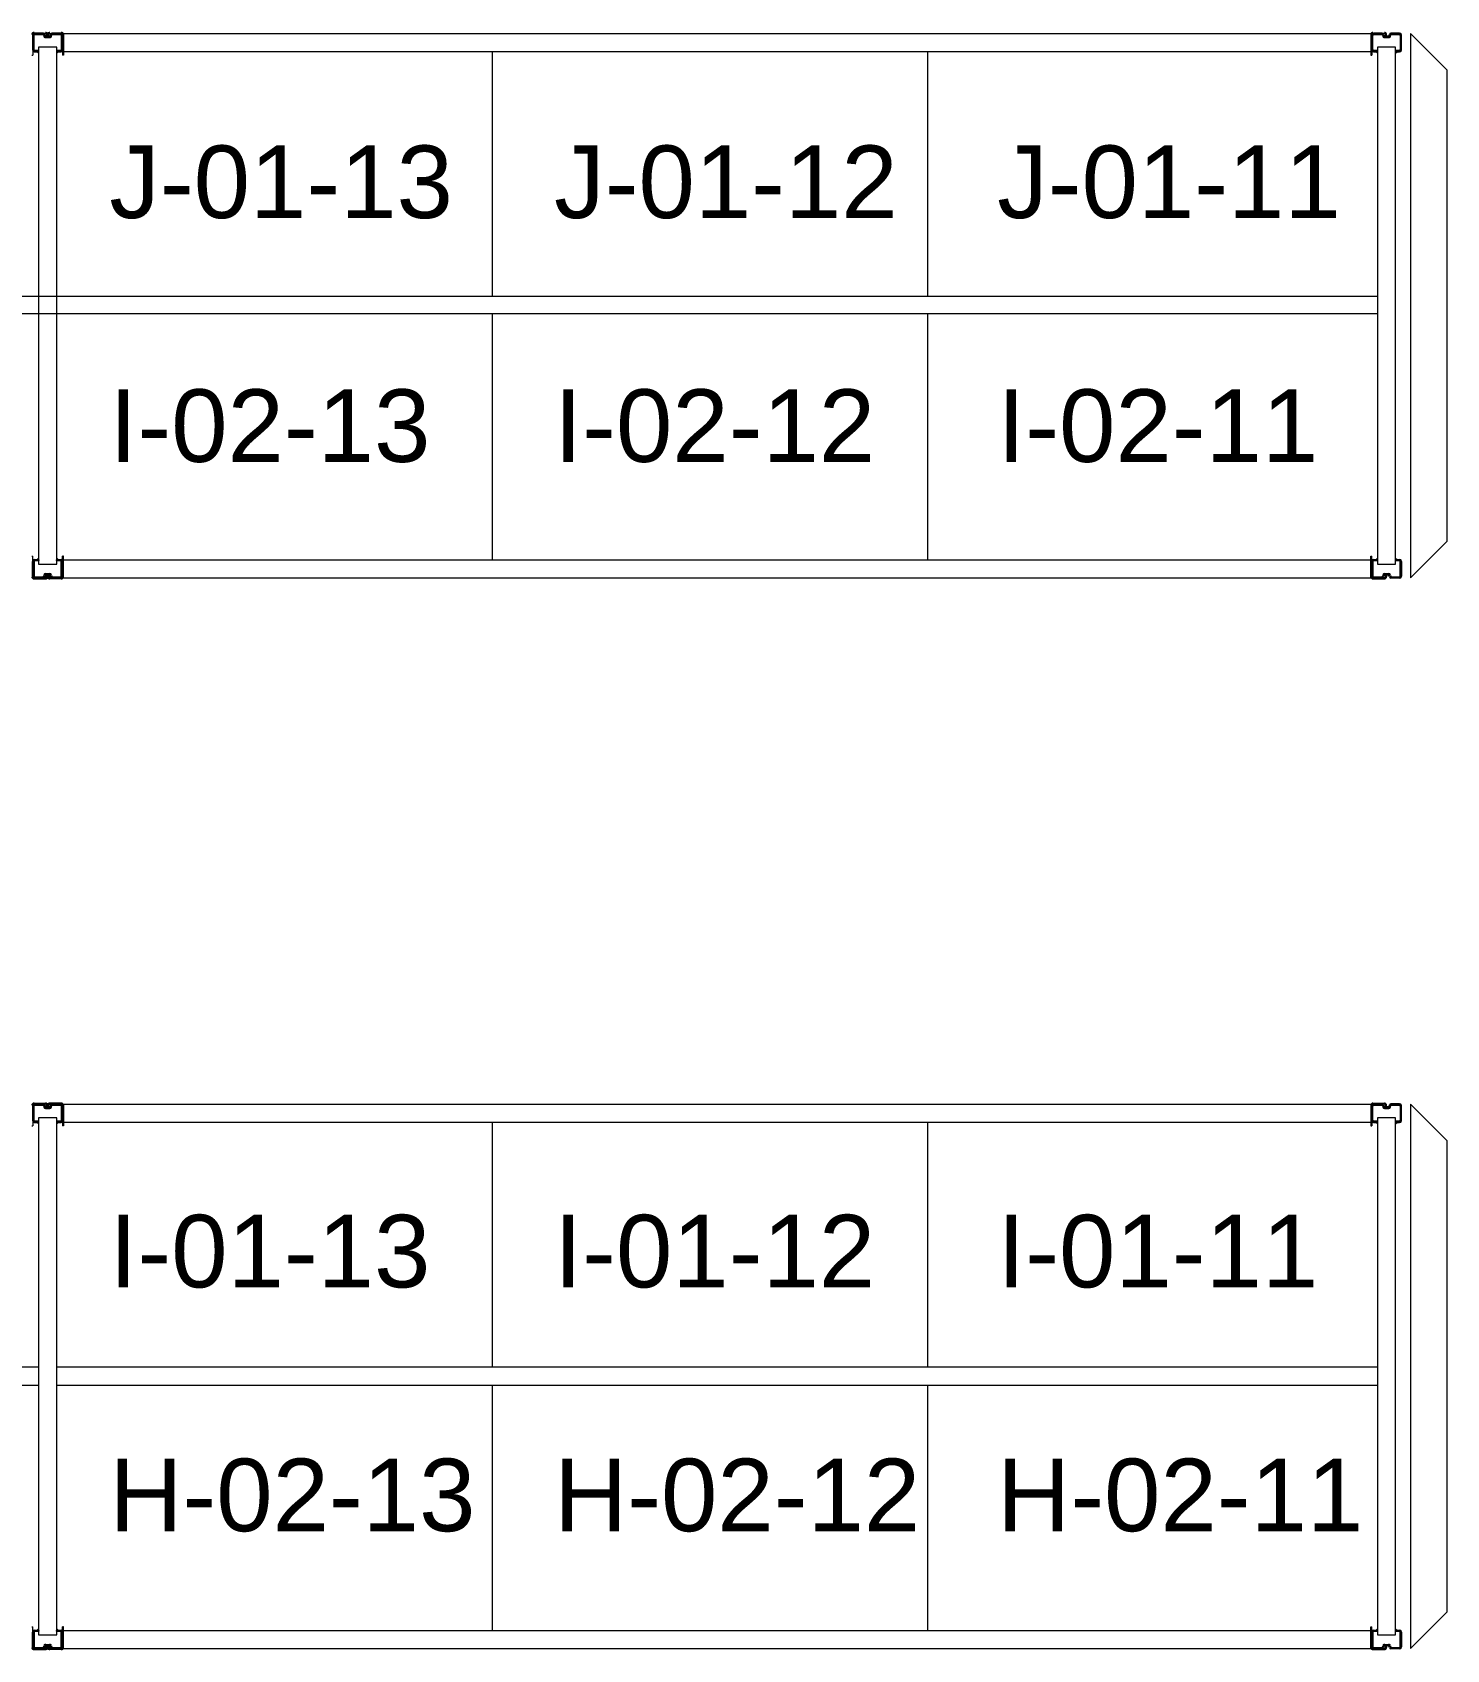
# Model space of a CAD drawing. Header units: inches. Extents: x 2743 to 10591, y -1604 to 5792.
# Drawn here: x 4610.3 to 4766.2, y 4339.9 to 4518.1 of the extents above; entities that cross this region are included whole.
import ezdxf

# ---------------------------------------------------------------- set-up
doc = ezdxf.new("R2010")
doc.units = ezdxf.units.IN
doc.header["$LTSCALE"] = 0.1875
doc.header["$MEASUREMENT"] = 0
for name, color, linetype, lineweight in [('22 Dimension', 7, 'Continuous', 5), ('32 Echelle', 160, 'Continuous', 15), ('33 Poutre', 30, 'Continuous', 15), ('37 Protection', 1, 'Continuous', 15)]:
    doc.layers.add(name, color=color, linetype=linetype, lineweight=lineweight)
doc.styles.add('arial', font='')
doc.styles.get('arial').set_extended_font_data('Arial')

msp = doc.modelspace()

# ---------------------------------------------------------------- hatches: boundary and pattern name
at = {"layer": '32 Echelle'}
for points in [[(4610.95873, 4515.81503), (4610.95873, 4516.00253), (4610.77123, 4516.00253)], [(4610.95873, 4515.81503), (4610.95873, 4516.00253), (4610.77123, 4516.00253)], [(4612.95873, 4515.81503), (4612.95873, 4516.00253), (4613.14623, 4516.00253)], [(4612.95873, 4515.81503), (4612.95873, 4516.00253), (4613.14623, 4516.00253)], [(4758.58373, 4515.81503), (4758.58373, 4516.00253), (4758.39623, 4516.00253)], [(4760.58373, 4515.81503), (4760.58373, 4516.00253), (4760.77123, 4516.00253)], [(4610.95873, 4460.19003), (4610.95873, 4460.00253), (4610.77123, 4460.00253)], [(4610.95873, 4460.19003), (4610.95873, 4460.00253), (4610.77123, 4460.00253)], [(4612.95873, 4460.19003), (4612.95873, 4460.00253), (4613.14623, 4460.00253)], [(4612.95873, 4460.19003), (4612.95873, 4460.00253), (4613.14623, 4460.00253)], [(4758.58373, 4460.19003), (4758.58373, 4460.00253), (4758.39623, 4460.00253)], [(4760.58373, 4460.19003), (4760.58373, 4460.00253), (4760.77123, 4460.00253)], [(4610.95873, 4397.81503), (4610.95873, 4398.00253), (4610.77123, 4398.00253)], [(4610.95873, 4397.81503), (4610.95873, 4398.00253), (4610.77123, 4398.00253)], [(4612.95873, 4397.81503), (4612.95873, 4398.00253), (4613.14623, 4398.00253)], [(4612.95873, 4397.81503), (4612.95873, 4398.00253), (4613.14623, 4398.00253)], [(4758.58373, 4397.81503), (4758.58373, 4398.00253), (4758.39623, 4398.00253)], [(4760.58373, 4397.81503), (4760.58373, 4398.00253), (4760.77123, 4398.00253)], [(4610.95873, 4342.19003), (4610.95873, 4342.00253), (4610.77123, 4342.00253)], [(4610.95873, 4342.19003), (4610.95873, 4342.00253), (4610.77123, 4342.00253)], [(4612.95873, 4342.19003), (4612.95873, 4342.00253), (4613.14623, 4342.00253)], [(4612.95873, 4342.19003), (4612.95873, 4342.00253), (4613.14623, 4342.00253)], [(4758.58373, 4342.19003), (4758.58373, 4342.00253), (4758.39623, 4342.00253)], [(4760.58373, 4342.19003), (4760.58373, 4342.00253), (4760.77123, 4342.00253)]]:
    msp.add_hatch(color=256, dxfattribs=at).paths.add_polyline_path(points)

# ---------------------------------------------------------------- linework, layer by layer
at = {"layer": '22 Dimension'}
for p, q in [((4660.95873, 4516.00253), (4660.95873, 4489.00253)), ((4708.95873, 4516.00253), (4708.95873, 4489.00253)), ((4758.58373, 4489.00253), (4465.33373, 4489.00253)), ((4758.58373, 4487.08616), (4465.33373, 4487.08616)), ((4660.95873, 4487.08616), (4660.95873, 4460.00253)), ((4708.95873, 4487.08616), (4708.95873, 4460.00253)), ((4660.95873, 4398.00253), (4660.95873, 4371.00253)), ((4708.95873, 4398.00253), (4708.95873, 4371.00253)), ((4610.95873, 4371.00253), (4465.33373, 4371.00253)), ((4758.58373, 4371.00253), (4612.95873, 4371.00253)), ((4610.95873, 4369.00253), (4465.33373, 4369.00253)), ((4758.58373, 4369.00253), (4612.95873, 4369.00253)), ((4660.95873, 4369.00253), (4660.95873, 4342.00253)), ((4708.95873, 4369.00253), (4708.95873, 4342.00253))]:
    msp.add_line(p, q, dxfattribs=at)
at = {"layer": '32 Echelle', "linetype": 'Continuous', "lineweight": 25}
for p, q in [((4610.33377, 4517.81878), (4610.33377, 4516.18628)), ((4610.33377, 4517.81878), (4610.33377, 4516.18628)), ((4610.42377, 4516.18628), (4610.42377, 4517.81878)), ((4610.42377, 4516.18628), (4610.42377, 4517.81878)), ((4611.44636, 4518.00253), (4610.51752, 4518.00253)), ((4611.44636, 4518.00253), (4610.51752, 4518.00253)), ((4610.51752, 4517.91253), (4611.44636, 4517.91253)), ((4610.51752, 4517.91253), (4611.44636, 4517.91253)), ((4611.53602, 4517.84619), (4611.57993, 4517.70256)), ((4611.53602, 4517.84619), (4611.57993, 4517.70256)), ((4611.666, 4517.72887), (4611.62208, 4517.8725)), ((4611.666, 4517.72887), (4611.62208, 4517.8725)), ((4612.16181, 4517.66253), (4611.75565, 4517.66253)), ((4612.16181, 4517.66253), (4611.75565, 4517.66253)), ((4611.75565, 4517.57253), (4612.16181, 4517.57253)), ((4611.75565, 4517.57253), (4612.16181, 4517.57253)), ((4612.29538, 4517.8725), (4612.25147, 4517.72887)), ((4612.29538, 4517.8725), (4612.25147, 4517.72887)), ((4612.33754, 4517.70256), (4612.38145, 4517.84619)), ((4612.33754, 4517.70256), (4612.38145, 4517.84619)), ((4613.39994, 4518.00253), (4612.4711, 4518.00253)), ((4613.39994, 4518.00253), (4612.4711, 4518.00253)), ((4612.4711, 4517.91253), (4613.39994, 4517.91253)), ((4612.4711, 4517.91253), (4613.39994, 4517.91253)), ((4613.49369, 4517.81878), (4613.49369, 4516.18628)), ((4613.49369, 4517.81878), (4613.49369, 4516.18628)), ((4613.58369, 4516.18628), (4613.58369, 4517.81878)), ((4613.58369, 4516.18628), (4613.58369, 4517.81878)), ((4757.95877, 4517.81878), (4757.95877, 4516.18628)), ((4758.04877, 4516.18628), (4758.04877, 4517.81878)), ((4759.07136, 4518.00253), (4758.14252, 4518.00253)), ((4758.14252, 4517.91253), (4759.07136, 4517.91253)), ((4759.16102, 4517.84619), (4759.20493, 4517.70256)), ((4759.291, 4517.72887), (4759.24708, 4517.8725)), ((4759.78681, 4517.66253), (4759.38065, 4517.66253)), ((4759.38065, 4517.57253), (4759.78681, 4517.57253)), ((4759.92038, 4517.8725), (4759.87647, 4517.72887)), ((4759.96254, 4517.70256), (4760.00645, 4517.84619)), ((4761.02494, 4518.00253), (4760.0961, 4518.00253)), ((4760.0961, 4517.91253), (4761.02494, 4517.91253)), ((4761.11869, 4517.81878), (4761.11869, 4516.18628)), ((4761.20869, 4516.18628), (4761.20869, 4517.81878)), ((4610.93377, 4516.09253), (4610.51752, 4516.09253)), ((4610.93377, 4516.09253), (4610.51752, 4516.09253)), ((4610.51752, 4516.00253), (4610.93377, 4516.00253)), ((4610.51752, 4516.00253), (4610.93377, 4516.00253)), ((4610.93377, 4516.00253), (4610.93377, 4516.09253)), ((4610.93377, 4516.00253), (4610.93377, 4516.09253)), ((4613.39994, 4516.09253), (4612.98369, 4516.09253)), ((4612.98369, 4516.09253), (4612.98369, 4516.00253)), ((4613.39994, 4516.09253), (4612.98369, 4516.09253)), ((4612.98369, 4516.09253), (4612.98369, 4516.00253)), ((4612.98369, 4516.00253), (4613.39994, 4516.00253)), ((4612.98369, 4516.00253), (4613.39994, 4516.00253)), ((4758.55877, 4516.09253), (4758.14252, 4516.09253)), ((4758.14252, 4516.00253), (4758.55877, 4516.00253)), ((4758.55877, 4516.00253), (4758.55877, 4516.09253)), ((4761.02494, 4516.09253), (4760.60869, 4516.09253)), ((4760.60869, 4516.09253), (4760.60869, 4516.00253)), ((4760.60869, 4516.00253), (4761.02494, 4516.00253)), ((4610.33377, 4458.18628), (4610.33377, 4459.81878)), ((4610.33377, 4458.18628), (4610.33377, 4459.81878)), ((4610.42377, 4459.81878), (4610.42377, 4458.18628)), ((4610.42377, 4459.81878), (4610.42377, 4458.18628)), ((4610.51752, 4460.00253), (4610.93377, 4460.00253)), ((4610.51752, 4460.00253), (4610.93377, 4460.00253)), ((4610.93377, 4459.91253), (4610.51752, 4459.91253)), ((4610.93377, 4459.91253), (4610.51752, 4459.91253)), ((4610.93377, 4460.00253), (4610.93377, 4459.91253)), ((4610.93377, 4460.00253), (4610.93377, 4459.91253)), ((4612.98369, 4460.00253), (4613.39994, 4460.00253)), ((4612.98369, 4459.91253), (4612.98369, 4460.00253)), ((4612.98369, 4460.00253), (4613.39994, 4460.00253)), ((4612.98369, 4459.91253), (4612.98369, 4460.00253)), ((4613.39994, 4459.91253), (4612.98369, 4459.91253)), ((4613.39994, 4459.91253), (4612.98369, 4459.91253)), ((4613.49369, 4458.18628), (4613.49369, 4459.81878)), ((4613.49369, 4458.18628), (4613.49369, 4459.81878)), ((4613.58369, 4459.81878), (4613.58369, 4458.18628)), ((4613.58369, 4459.81878), (4613.58369, 4458.18628)), ((4757.95877, 4458.18628), (4757.95877, 4459.81878)), ((4758.04877, 4459.81878), (4758.04877, 4458.18628)), ((4758.14252, 4460.00253), (4758.55877, 4460.00253)), ((4758.55877, 4459.91253), (4758.14252, 4459.91253)), ((4758.55877, 4460.00253), (4758.55877, 4459.91253)), ((4760.60869, 4460.00253), (4761.02494, 4460.00253)), ((4760.60869, 4459.91253), (4760.60869, 4460.00253)), ((4761.02494, 4459.91253), (4760.60869, 4459.91253)), ((4761.11869, 4458.18628), (4761.11869, 4459.81878)), ((4761.20869, 4459.81878), (4761.20869, 4458.18628)), ((4610.51752, 4458.09253), (4611.44636, 4458.09253)), ((4610.51752, 4458.09253), (4611.44636, 4458.09253)), ((4611.44636, 4458.00253), (4610.51752, 4458.00253)), ((4611.44636, 4458.00253), (4610.51752, 4458.00253)), ((4611.53602, 4458.15887), (4611.57993, 4458.3025)), ((4611.53602, 4458.15887), (4611.57993, 4458.3025)), ((4611.666, 4458.27619), (4611.62208, 4458.13256)), ((4611.666, 4458.27619), (4611.62208, 4458.13256)), ((4611.75565, 4458.43253), (4612.16181, 4458.43253)), ((4611.75565, 4458.43253), (4612.16181, 4458.43253)), ((4612.16181, 4458.34253), (4611.75565, 4458.34253)), ((4612.16181, 4458.34253), (4611.75565, 4458.34253)), ((4612.29538, 4458.13256), (4612.25147, 4458.27619)), ((4612.29538, 4458.13256), (4612.25147, 4458.27619)), ((4612.33754, 4458.3025), (4612.38145, 4458.15887)), ((4612.33754, 4458.3025), (4612.38145, 4458.15887)), ((4612.4711, 4458.09253), (4613.39994, 4458.09253)), ((4612.4711, 4458.09253), (4613.39994, 4458.09253)), ((4613.39994, 4458.00253), (4612.4711, 4458.00253)), ((4613.39994, 4458.00253), (4612.4711, 4458.00253)), ((4758.14252, 4458.09253), (4759.07136, 4458.09253)), ((4759.07136, 4458.00253), (4758.14252, 4458.00253)), ((4759.16102, 4458.15887), (4759.20493, 4458.3025)), ((4759.291, 4458.27619), (4759.24708, 4458.13256)), ((4759.38065, 4458.43253), (4759.78681, 4458.43253)), ((4759.78681, 4458.34253), (4759.38065, 4458.34253)), ((4759.92038, 4458.13256), (4759.87647, 4458.27619)), ((4759.96254, 4458.3025), (4760.00645, 4458.15887)), ((4760.0961, 4458.09253), (4761.02494, 4458.09253)), ((4761.02494, 4458.00253), (4760.0961, 4458.00253)), ((4610.33377, 4399.81878), (4610.33377, 4398.18628)), ((4610.33377, 4399.81878), (4610.33377, 4398.18628)), ((4610.42377, 4398.18628), (4610.42377, 4399.81878)), ((4610.42377, 4398.18628), (4610.42377, 4399.81878)), ((4611.44636, 4400.00253), (4610.51752, 4400.00253)), ((4611.44636, 4400.00253), (4610.51752, 4400.00253)), ((4610.51752, 4399.91253), (4611.44636, 4399.91253)), ((4610.51752, 4399.91253), (4611.44636, 4399.91253)), ((4611.53602, 4399.84619), (4611.57993, 4399.70256)), ((4611.53602, 4399.84619), (4611.57993, 4399.70256)), ((4611.666, 4399.72887), (4611.62208, 4399.8725)), ((4611.666, 4399.72887), (4611.62208, 4399.8725)), ((4612.16181, 4399.66253), (4611.75565, 4399.66253)), ((4612.16181, 4399.66253), (4611.75565, 4399.66253)), ((4611.75565, 4399.57253), (4612.16181, 4399.57253)), ((4611.75565, 4399.57253), (4612.16181, 4399.57253)), ((4612.29538, 4399.8725), (4612.25147, 4399.72887)), ((4612.29538, 4399.8725), (4612.25147, 4399.72887)), ((4612.33754, 4399.70256), (4612.38145, 4399.84619)), ((4612.33754, 4399.70256), (4612.38145, 4399.84619)), ((4613.39994, 4400.00253), (4612.4711, 4400.00253)), ((4613.39994, 4400.00253), (4612.4711, 4400.00253)), ((4612.4711, 4399.91253), (4613.39994, 4399.91253)), ((4612.4711, 4399.91253), (4613.39994, 4399.91253)), ((4613.49369, 4399.81878), (4613.49369, 4398.18628)), ((4613.49369, 4399.81878), (4613.49369, 4398.18628)), ((4613.58369, 4398.18628), (4613.58369, 4399.81878)), ((4613.58369, 4398.18628), (4613.58369, 4399.81878)), ((4757.95877, 4399.81878), (4757.95877, 4398.18628)), ((4758.04877, 4398.18628), (4758.04877, 4399.81878)), ((4759.07136, 4400.00253), (4758.14252, 4400.00253)), ((4758.14252, 4399.91253), (4759.07136, 4399.91253)), ((4759.16102, 4399.84619), (4759.20493, 4399.70256)), ((4759.291, 4399.72887), (4759.24708, 4399.8725)), ((4759.78681, 4399.66253), (4759.38065, 4399.66253)), ((4759.38065, 4399.57253), (4759.78681, 4399.57253)), ((4759.92038, 4399.8725), (4759.87647, 4399.72887)), ((4759.96254, 4399.70256), (4760.00645, 4399.84619)), ((4761.02494, 4400.00253), (4760.0961, 4400.00253)), ((4760.0961, 4399.91253), (4761.02494, 4399.91253)), ((4761.11869, 4399.81878), (4761.11869, 4398.18628)), ((4761.20869, 4398.18628), (4761.20869, 4399.81878)), ((4610.93377, 4398.09253), (4610.51752, 4398.09253)), ((4610.93377, 4398.09253), (4610.51752, 4398.09253)), ((4610.51752, 4398.00253), (4610.93377, 4398.00253)), ((4610.51752, 4398.00253), (4610.93377, 4398.00253)), ((4610.93377, 4398.00253), (4610.93377, 4398.09253)), ((4610.93377, 4398.00253), (4610.93377, 4398.09253)), ((4613.39994, 4398.09253), (4612.98369, 4398.09253)), ((4612.98369, 4398.09253), (4612.98369, 4398.00253)), ((4613.39994, 4398.09253), (4612.98369, 4398.09253)), ((4612.98369, 4398.09253), (4612.98369, 4398.00253)), ((4612.98369, 4398.00253), (4613.39994, 4398.00253)), ((4612.98369, 4398.00253), (4613.39994, 4398.00253)), ((4758.55877, 4398.09253), (4758.14252, 4398.09253)), ((4758.14252, 4398.00253), (4758.55877, 4398.00253)), ((4758.55877, 4398.00253), (4758.55877, 4398.09253)), ((4761.02494, 4398.09253), (4760.60869, 4398.09253)), ((4760.60869, 4398.09253), (4760.60869, 4398.00253)), ((4760.60869, 4398.00253), (4761.02494, 4398.00253)), ((4610.51752, 4342.00253), (4610.93377, 4342.00253)), ((4610.51752, 4342.00253), (4610.93377, 4342.00253)), ((4610.93377, 4341.91253), (4610.51752, 4341.91253)), ((4610.93377, 4341.91253), (4610.51752, 4341.91253)), ((4610.93377, 4342.00253), (4610.93377, 4341.91253)), ((4610.93377, 4342.00253), (4610.93377, 4341.91253)), ((4612.98369, 4342.00253), (4613.39994, 4342.00253)), ((4612.98369, 4341.91253), (4612.98369, 4342.00253)), ((4612.98369, 4342.00253), (4613.39994, 4342.00253)), ((4612.98369, 4341.91253), (4612.98369, 4342.00253)), ((4613.39994, 4341.91253), (4612.98369, 4341.91253)), ((4613.39994, 4341.91253), (4612.98369, 4341.91253)), ((4758.14252, 4342.00253), (4758.55877, 4342.00253)), ((4758.55877, 4341.91253), (4758.14252, 4341.91253)), ((4758.55877, 4342.00253), (4758.55877, 4341.91253)), ((4760.60869, 4342.00253), (4761.02494, 4342.00253)), ((4760.60869, 4341.91253), (4760.60869, 4342.00253)), ((4761.02494, 4341.91253), (4760.60869, 4341.91253)), ((4610.33377, 4340.18628), (4610.33377, 4341.81878)), ((4610.33377, 4340.18628), (4610.33377, 4341.81878)), ((4610.42377, 4341.81878), (4610.42377, 4340.18628)), ((4610.42377, 4341.81878), (4610.42377, 4340.18628)), ((4611.53602, 4340.15887), (4611.57993, 4340.3025)), ((4611.53602, 4340.15887), (4611.57993, 4340.3025)), ((4611.666, 4340.27619), (4611.62208, 4340.13256)), ((4611.666, 4340.27619), (4611.62208, 4340.13256)), ((4611.75565, 4340.43253), (4612.16181, 4340.43253)), ((4611.75565, 4340.43253), (4612.16181, 4340.43253)), ((4612.16181, 4340.34253), (4611.75565, 4340.34253)), ((4612.16181, 4340.34253), (4611.75565, 4340.34253)), ((4612.29538, 4340.13256), (4612.25147, 4340.27619)), ((4612.29538, 4340.13256), (4612.25147, 4340.27619)), ((4612.33754, 4340.3025), (4612.38145, 4340.15887)), ((4612.33754, 4340.3025), (4612.38145, 4340.15887)), ((4613.49369, 4340.18628), (4613.49369, 4341.81878)), ((4613.49369, 4340.18628), (4613.49369, 4341.81878)), ((4613.58369, 4341.81878), (4613.58369, 4340.18628)), ((4613.58369, 4341.81878), (4613.58369, 4340.18628)), ((4757.95877, 4340.18628), (4757.95877, 4341.81878)), ((4758.04877, 4341.81878), (4758.04877, 4340.18628)), ((4759.16102, 4340.15887), (4759.20493, 4340.3025)), ((4759.291, 4340.27619), (4759.24708, 4340.13256)), ((4759.38065, 4340.43253), (4759.78681, 4340.43253)), ((4759.78681, 4340.34253), (4759.38065, 4340.34253)), ((4759.92038, 4340.13256), (4759.87647, 4340.27619)), ((4759.96254, 4340.3025), (4760.00645, 4340.15887)), ((4761.11869, 4340.18628), (4761.11869, 4341.81878)), ((4761.20869, 4341.81878), (4761.20869, 4340.18628)), ((4610.51752, 4340.09253), (4611.44636, 4340.09253)), ((4610.51752, 4340.09253), (4611.44636, 4340.09253)), ((4611.44636, 4340.00253), (4610.51752, 4340.00253)), ((4611.44636, 4340.00253), (4610.51752, 4340.00253)), ((4612.4711, 4340.09253), (4613.39994, 4340.09253)), ((4612.4711, 4340.09253), (4613.39994, 4340.09253)), ((4613.39994, 4340.00253), (4612.4711, 4340.00253)), ((4613.39994, 4340.00253), (4612.4711, 4340.00253)), ((4758.14252, 4340.09253), (4759.07136, 4340.09253)), ((4759.07136, 4340.00253), (4758.14252, 4340.00253)), ((4760.0961, 4340.09253), (4761.02494, 4340.09253)), ((4761.02494, 4340.00253), (4760.0961, 4340.00253))]:
    msp.add_line(p, q, dxfattribs=at)
at = {"layer": '32 Echelle'}
for p, q in [((4610.95873, 4516.00253), (4610.77123, 4516.00253)), ((4610.95873, 4515.81503), (4610.77123, 4516.00253)), ((4610.95873, 4516.00253), (4610.77123, 4516.00253)), ((4610.95873, 4515.81503), (4610.77123, 4516.00253)), ((4612.95873, 4516.50253), (4610.95873, 4516.50253)), ((4610.95873, 4516.50253), (4610.95873, 4459.50253)), ((4612.95873, 4516.50253), (4610.95873, 4516.50253)), ((4610.95873, 4516.50253), (4610.95873, 4459.50253)), ((4610.95873, 4515.81503), (4610.95873, 4516.00253)), ((4610.95873, 4515.81503), (4610.95873, 4516.00253)), ((4612.95873, 4459.50253), (4612.95873, 4516.50253)), ((4612.95873, 4459.50253), (4612.95873, 4516.50253)), ((4612.95873, 4516.00253), (4613.14623, 4516.00253)), ((4612.95873, 4515.81503), (4612.95873, 4516.00253)), ((4612.95873, 4515.81503), (4613.14623, 4516.00253)), ((4612.95873, 4516.00253), (4613.14623, 4516.00253)), ((4612.95873, 4515.81503), (4612.95873, 4516.00253)), ((4612.95873, 4515.81503), (4613.14623, 4516.00253)), ((4758.58373, 4516.00253), (4758.39623, 4516.00253)), ((4758.58373, 4515.81503), (4758.39623, 4516.00253)), ((4760.58373, 4516.50253), (4758.58373, 4516.50253)), ((4758.58373, 4516.50253), (4758.58373, 4459.50253)), ((4758.58373, 4515.81503), (4758.58373, 4516.00253)), ((4760.58373, 4459.50253), (4760.58373, 4516.50253)), ((4760.58373, 4516.00253), (4760.77123, 4516.00253)), ((4760.58373, 4515.81503), (4760.58373, 4516.00253)), ((4760.58373, 4515.81503), (4760.77123, 4516.00253)), ((4610.95873, 4460.19003), (4610.77123, 4460.00253)), ((4610.95873, 4460.19003), (4610.77123, 4460.00253)), ((4610.95873, 4460.00253), (4610.77123, 4460.00253)), ((4610.95873, 4460.00253), (4610.77123, 4460.00253)), ((4610.95873, 4460.19003), (4610.95873, 4460.00253)), ((4610.95873, 4460.19003), (4610.95873, 4460.00253)), ((4612.95873, 4460.19003), (4612.95873, 4460.00253)), ((4612.95873, 4460.19003), (4613.14623, 4460.00253)), ((4612.95873, 4460.19003), (4612.95873, 4460.00253)), ((4612.95873, 4460.19003), (4613.14623, 4460.00253)), ((4612.95873, 4460.00253), (4613.14623, 4460.00253)), ((4612.95873, 4460.00253), (4613.14623, 4460.00253)), ((4758.58373, 4460.19003), (4758.39623, 4460.00253)), ((4758.58373, 4460.00253), (4758.39623, 4460.00253)), ((4758.58373, 4460.19003), (4758.58373, 4460.00253)), ((4760.58373, 4460.19003), (4760.58373, 4460.00253)), ((4760.58373, 4460.19003), (4760.77123, 4460.00253)), ((4760.58373, 4460.00253), (4760.77123, 4460.00253)), ((4610.95873, 4459.50253), (4612.95873, 4459.50253)), ((4610.95873, 4459.50253), (4612.95873, 4459.50253)), ((4758.58373, 4459.50253), (4760.58373, 4459.50253)), ((4610.95873, 4398.00253), (4610.77123, 4398.00253)), ((4610.95873, 4397.81503), (4610.77123, 4398.00253)), ((4610.95873, 4398.00253), (4610.77123, 4398.00253)), ((4610.95873, 4397.81503), (4610.77123, 4398.00253)), ((4612.95873, 4398.50253), (4610.95873, 4398.50253)), ((4610.95873, 4398.50253), (4610.95873, 4341.50253)), ((4612.95873, 4398.50253), (4610.95873, 4398.50253)), ((4610.95873, 4398.50253), (4610.95873, 4341.50253)), ((4610.95873, 4397.81503), (4610.95873, 4398.00253)), ((4610.95873, 4397.81503), (4610.95873, 4398.00253)), ((4612.95873, 4341.50253), (4612.95873, 4398.50253)), ((4612.95873, 4341.50253), (4612.95873, 4398.50253)), ((4612.95873, 4398.00253), (4613.14623, 4398.00253)), ((4612.95873, 4397.81503), (4612.95873, 4398.00253)), ((4612.95873, 4397.81503), (4613.14623, 4398.00253)), ((4612.95873, 4398.00253), (4613.14623, 4398.00253)), ((4612.95873, 4397.81503), (4612.95873, 4398.00253)), ((4612.95873, 4397.81503), (4613.14623, 4398.00253)), ((4758.58373, 4398.00253), (4758.39623, 4398.00253)), ((4758.58373, 4397.81503), (4758.39623, 4398.00253)), ((4760.58373, 4398.50253), (4758.58373, 4398.50253)), ((4758.58373, 4398.50253), (4758.58373, 4341.50253)), ((4758.58373, 4397.81503), (4758.58373, 4398.00253)), ((4760.58373, 4341.50253), (4760.58373, 4398.50253)), ((4760.58373, 4398.00253), (4760.77123, 4398.00253)), ((4760.58373, 4397.81503), (4760.58373, 4398.00253)), ((4760.58373, 4397.81503), (4760.77123, 4398.00253)), ((4610.95873, 4342.19003), (4610.77123, 4342.00253)), ((4610.95873, 4342.19003), (4610.77123, 4342.00253)), ((4610.95873, 4342.00253), (4610.77123, 4342.00253)), ((4610.95873, 4342.00253), (4610.77123, 4342.00253)), ((4610.95873, 4342.19003), (4610.95873, 4342.00253)), ((4610.95873, 4342.19003), (4610.95873, 4342.00253)), ((4612.95873, 4342.19003), (4612.95873, 4342.00253)), ((4612.95873, 4342.19003), (4613.14623, 4342.00253)), ((4612.95873, 4342.19003), (4612.95873, 4342.00253)), ((4612.95873, 4342.19003), (4613.14623, 4342.00253)), ((4612.95873, 4342.00253), (4613.14623, 4342.00253)), ((4612.95873, 4342.00253), (4613.14623, 4342.00253)), ((4758.58373, 4342.19003), (4758.39623, 4342.00253)), ((4758.58373, 4342.00253), (4758.39623, 4342.00253)), ((4758.58373, 4342.19003), (4758.58373, 4342.00253)), ((4760.58373, 4342.19003), (4760.58373, 4342.00253)), ((4760.58373, 4342.19003), (4760.77123, 4342.00253)), ((4760.58373, 4342.00253), (4760.77123, 4342.00253)), ((4610.95873, 4341.50253), (4612.95873, 4341.50253)), ((4610.95873, 4341.50253), (4612.95873, 4341.50253)), ((4758.58373, 4341.50253), (4760.58373, 4341.50253))]:
    msp.add_line(p, q, dxfattribs=at)
at = {"layer": '32 Echelle', "linetype": 'Continuous', "lineweight": 25}
for centre, radius, start, end in [((4610.51752, 4517.81878), 0.18375, 90, 180), ((4610.51752, 4517.81878), 0.18375, 90, 180), ((4610.51752, 4517.81878), 0.09375, 90, 180), ((4610.51752, 4517.81878), 0.09375, 90, 180), ((4611.44636, 4517.81878), 0.18375, 17, 90), ((4611.44636, 4517.81878), 0.18375, 17, 90), ((4611.44636, 4517.81878), 0.09375, 17, 90), ((4611.44636, 4517.81878), 0.09375, 17, 90), ((4611.75565, 4517.75628), 0.18375, 197, 270), ((4611.75565, 4517.75628), 0.18375, 197, 270), ((4611.75565, 4517.75628), 0.09375, 197, 270), ((4611.75565, 4517.75628), 0.09375, 197, 270), ((4612.16181, 4517.75628), 0.09375, 270, 343), ((4612.16181, 4517.75628), 0.09375, 270, 343), ((4612.16181, 4517.75628), 0.18375, 270, 343), ((4612.16181, 4517.75628), 0.18375, 270, 343), ((4612.4711, 4517.81878), 0.18375, 90, 163), ((4612.4711, 4517.81878), 0.18375, 90, 163), ((4612.4711, 4517.81878), 0.09375, 90, 163), ((4612.4711, 4517.81878), 0.09375, 90, 163), ((4613.39994, 4517.81878), 0.18375, 0, 90), ((4613.39994, 4517.81878), 0.18375, 0, 90), ((4613.39994, 4517.81878), 0.09375, 0, 90), ((4613.39994, 4517.81878), 0.09375, 0, 90), ((4758.14252, 4517.81878), 0.18375, 90, 180), ((4758.14252, 4517.81878), 0.09375, 90, 180), ((4759.07136, 4517.81878), 0.18375, 17, 90), ((4759.07136, 4517.81878), 0.09375, 17, 90), ((4759.38065, 4517.75628), 0.18375, 197, 270), ((4759.38065, 4517.75628), 0.09375, 197, 270), ((4759.78681, 4517.75628), 0.09375, 270, 343), ((4759.78681, 4517.75628), 0.18375, 270, 343), ((4760.0961, 4517.81878), 0.18375, 90, 163), ((4760.0961, 4517.81878), 0.09375, 90, 163), ((4761.02494, 4517.81878), 0.18375, 0, 90), ((4761.02494, 4517.81878), 0.09375, 0, 90), ((4610.51752, 4516.18628), 0.18375, 180, 270), ((4610.51752, 4516.18628), 0.18375, 180, 270), ((4610.51752, 4516.18628), 0.09375, 180, 270), ((4610.51752, 4516.18628), 0.09375, 180, 270), ((4613.39994, 4516.18628), 0.09375, 270, 0), ((4613.39994, 4516.18628), 0.18375, 270, 0), ((4613.39994, 4516.18628), 0.09375, 270, 0), ((4613.39994, 4516.18628), 0.18375, 270, 0), ((4758.14252, 4516.18628), 0.18375, 180, 270), ((4758.14252, 4516.18628), 0.09375, 180, 270), ((4761.02494, 4516.18628), 0.09375, 270, 0), ((4761.02494, 4516.18628), 0.18375, 270, 0), ((4610.51752, 4459.81878), 0.18375, 90, 180), ((4610.51752, 4459.81878), 0.18375, 90, 180), ((4610.51752, 4459.81878), 0.09375, 90, 180), ((4610.51752, 4459.81878), 0.09375, 90, 180), ((4613.39994, 4459.81878), 0.18375, 0, 90), ((4613.39994, 4459.81878), 0.18375, 0, 90), ((4613.39994, 4459.81878), 0.09375, 0, 90), ((4613.39994, 4459.81878), 0.09375, 0, 90), ((4758.14252, 4459.81878), 0.18375, 90, 180), ((4758.14252, 4459.81878), 0.09375, 90, 180), ((4761.02494, 4459.81878), 0.18375, 0, 90), ((4761.02494, 4459.81878), 0.09375, 0, 90), ((4610.51752, 4458.18628), 0.18375, 180, 270), ((4610.51752, 4458.18628), 0.18375, 180, 270), ((4610.51752, 4458.18628), 0.09375, 180, 270), ((4610.51752, 4458.18628), 0.09375, 180, 270), ((4611.44636, 4458.18628), 0.09375, 270, 343), ((4611.44636, 4458.18628), 0.09375, 270, 343), ((4611.44636, 4458.18628), 0.18375, 270, 343), ((4611.44636, 4458.18628), 0.18375, 270, 343), ((4611.75565, 4458.24878), 0.18375, 90, 163), ((4611.75565, 4458.24878), 0.18375, 90, 163), ((4611.75565, 4458.24878), 0.09375, 90, 163), ((4611.75565, 4458.24878), 0.09375, 90, 163), ((4612.16181, 4458.24878), 0.18375, 17, 90), ((4612.16181, 4458.24878), 0.18375, 17, 90), ((4612.16181, 4458.24878), 0.09375, 17, 90), ((4612.16181, 4458.24878), 0.09375, 17, 90), ((4612.4711, 4458.18628), 0.18375, 197, 270), ((4612.4711, 4458.18628), 0.18375, 197, 270), ((4612.4711, 4458.18628), 0.09375, 197, 270), ((4612.4711, 4458.18628), 0.09375, 197, 270), ((4613.39994, 4458.18628), 0.09375, 270, 0), ((4613.39994, 4458.18628), 0.18375, 270, 0), ((4613.39994, 4458.18628), 0.09375, 270, 0), ((4613.39994, 4458.18628), 0.18375, 270, 0), ((4758.14252, 4458.18628), 0.18375, 180, 270), ((4758.14252, 4458.18628), 0.09375, 180, 270), ((4759.07136, 4458.18628), 0.09375, 270, 343), ((4759.07136, 4458.18628), 0.18375, 270, 343), ((4759.38065, 4458.24878), 0.18375, 90, 163), ((4759.38065, 4458.24878), 0.09375, 90, 163), ((4759.78681, 4458.24878), 0.18375, 17, 90), ((4759.78681, 4458.24878), 0.09375, 17, 90), ((4760.0961, 4458.18628), 0.18375, 197, 270), ((4760.0961, 4458.18628), 0.09375, 197, 270), ((4761.02494, 4458.18628), 0.09375, 270, 0), ((4761.02494, 4458.18628), 0.18375, 270, 0), ((4610.51752, 4399.81878), 0.18375, 90, 180), ((4610.51752, 4399.81878), 0.18375, 90, 180), ((4610.51752, 4399.81878), 0.09375, 90, 180), ((4610.51752, 4399.81878), 0.09375, 90, 180), ((4611.44636, 4399.81878), 0.18375, 17, 90), ((4611.44636, 4399.81878), 0.18375, 17, 90), ((4611.44636, 4399.81878), 0.09375, 17, 90), ((4611.44636, 4399.81878), 0.09375, 17, 90), ((4611.75565, 4399.75628), 0.18375, 197, 270), ((4611.75565, 4399.75628), 0.18375, 197, 270), ((4611.75565, 4399.75628), 0.09375, 197, 270), ((4611.75565, 4399.75628), 0.09375, 197, 270), ((4612.16181, 4399.75628), 0.09375, 270, 343), ((4612.16181, 4399.75628), 0.09375, 270, 343), ((4612.16181, 4399.75628), 0.18375, 270, 343), ((4612.16181, 4399.75628), 0.18375, 270, 343), ((4612.4711, 4399.81878), 0.18375, 90, 163), ((4612.4711, 4399.81878), 0.18375, 90, 163), ((4612.4711, 4399.81878), 0.09375, 90, 163), ((4612.4711, 4399.81878), 0.09375, 90, 163), ((4613.39994, 4399.81878), 0.18375, 0, 90), ((4613.39994, 4399.81878), 0.18375, 0, 90), ((4613.39994, 4399.81878), 0.09375, 0, 90), ((4613.39994, 4399.81878), 0.09375, 0, 90), ((4758.14252, 4399.81878), 0.18375, 90, 180), ((4758.14252, 4399.81878), 0.09375, 90, 180), ((4759.07136, 4399.81878), 0.18375, 17, 90), ((4759.07136, 4399.81878), 0.09375, 17, 90), ((4759.38065, 4399.75628), 0.18375, 197, 270), ((4759.38065, 4399.75628), 0.09375, 197, 270), ((4759.78681, 4399.75628), 0.09375, 270, 343), ((4759.78681, 4399.75628), 0.18375, 270, 343), ((4760.0961, 4399.81878), 0.18375, 90, 163), ((4760.0961, 4399.81878), 0.09375, 90, 163), ((4761.02494, 4399.81878), 0.18375, 0, 90), ((4761.02494, 4399.81878), 0.09375, 0, 90), ((4610.51752, 4398.18628), 0.18375, 180, 270), ((4610.51752, 4398.18628), 0.18375, 180, 270), ((4610.51752, 4398.18628), 0.09375, 180, 270), ((4610.51752, 4398.18628), 0.09375, 180, 270), ((4613.39994, 4398.18628), 0.09375, 270, 0), ((4613.39994, 4398.18628), 0.18375, 270, 0), ((4613.39994, 4398.18628), 0.09375, 270, 0), ((4613.39994, 4398.18628), 0.18375, 270, 0), ((4758.14252, 4398.18628), 0.18375, 180, 270), ((4758.14252, 4398.18628), 0.09375, 180, 270), ((4761.02494, 4398.18628), 0.09375, 270, 0), ((4761.02494, 4398.18628), 0.18375, 270, 0), ((4610.51752, 4341.81878), 0.18375, 90, 180), ((4610.51752, 4341.81878), 0.18375, 90, 180), ((4610.51752, 4341.81878), 0.09375, 90, 180), ((4610.51752, 4341.81878), 0.09375, 90, 180), ((4613.39994, 4341.81878), 0.18375, 0, 90), ((4613.39994, 4341.81878), 0.18375, 0, 90), ((4613.39994, 4341.81878), 0.09375, 0, 90), ((4613.39994, 4341.81878), 0.09375, 0, 90), ((4758.14252, 4341.81878), 0.18375, 90, 180), ((4758.14252, 4341.81878), 0.09375, 90, 180), ((4761.02494, 4341.81878), 0.18375, 0, 90), ((4761.02494, 4341.81878), 0.09375, 0, 90), ((4610.51752, 4340.18628), 0.18375, 180, 270), ((4610.51752, 4340.18628), 0.18375, 180, 270), ((4610.51752, 4340.18628), 0.09375, 180, 270), ((4610.51752, 4340.18628), 0.09375, 180, 270), ((4611.44636, 4340.18628), 0.09375, 270, 343), ((4611.44636, 4340.18628), 0.09375, 270, 343), ((4611.44636, 4340.18628), 0.18375, 270, 343), ((4611.44636, 4340.18628), 0.18375, 270, 343), ((4611.75565, 4340.24878), 0.18375, 90, 163), ((4611.75565, 4340.24878), 0.18375, 90, 163), ((4611.75565, 4340.24878), 0.09375, 90, 163), ((4611.75565, 4340.24878), 0.09375, 90, 163), ((4612.16181, 4340.24878), 0.18375, 17, 90), ((4612.16181, 4340.24878), 0.18375, 17, 90), ((4612.16181, 4340.24878), 0.09375, 17, 90), ((4612.16181, 4340.24878), 0.09375, 17, 90), ((4612.4711, 4340.18628), 0.18375, 197, 270), ((4612.4711, 4340.18628), 0.18375, 197, 270), ((4612.4711, 4340.18628), 0.09375, 197, 270), ((4612.4711, 4340.18628), 0.09375, 197, 270), ((4613.39994, 4340.18628), 0.09375, 270, 0), ((4613.39994, 4340.18628), 0.18375, 270, 0), ((4613.39994, 4340.18628), 0.09375, 270, 0), ((4613.39994, 4340.18628), 0.18375, 270, 0), ((4758.14252, 4340.18628), 0.18375, 180, 270), ((4758.14252, 4340.18628), 0.09375, 180, 270), ((4759.07136, 4340.18628), 0.09375, 270, 343), ((4759.07136, 4340.18628), 0.18375, 270, 343), ((4759.38065, 4340.24878), 0.18375, 90, 163), ((4759.38065, 4340.24878), 0.09375, 90, 163), ((4759.78681, 4340.24878), 0.18375, 17, 90), ((4759.78681, 4340.24878), 0.09375, 17, 90), ((4760.0961, 4340.18628), 0.18375, 197, 270), ((4760.0961, 4340.18628), 0.09375, 197, 270), ((4761.02494, 4340.18628), 0.09375, 270, 0), ((4761.02494, 4340.18628), 0.18375, 270, 0)]:
    msp.add_arc(centre, radius, start, end, dxfattribs=at)
at = {"layer": '33 Poutre'}
for p, q in [((4610.32773, 4517.87753), (4610.32773, 4515.62153)), ((4611.71473, 4518.00253), (4610.45273, 4518.00253)), ((4611.83973, 4517.66253), (4611.83973, 4517.87753)), ((4611.83973, 4517.66253), (4611.95873, 4517.66253)), ((4611.95873, 4517.66253), (4611.95873, 4517.87753)), ((4611.95873, 4517.66253), (4611.95873, 4517.87753)), ((4612.07773, 4517.66253), (4611.95873, 4517.66253)), ((4612.07773, 4517.66253), (4612.07773, 4517.87753)), ((4612.20273, 4518.00253), (4613.46473, 4518.00253)), ((4613.58973, 4517.87753), (4613.58973, 4515.62153)), ((4613.70873, 4518.00253), (4757.83373, 4518.00253)), ((4613.70873, 4518.00253), (4613.70873, 4516.00253)), ((4613.70873, 4517.87753), (4613.70873, 4515.62153)), ((4757.83373, 4518.00253), (4757.83373, 4516.00253)), ((4757.83373, 4517.87753), (4757.83373, 4515.62153)), ((4757.95273, 4517.87753), (4757.95273, 4515.62153)), ((4759.33973, 4518.00253), (4758.07773, 4518.00253)), ((4759.46473, 4517.66253), (4759.46473, 4517.87753)), ((4759.46473, 4517.66253), (4759.58373, 4517.66253)), ((4759.58373, 4517.66253), (4759.58373, 4517.87753)), ((4610.20873, 4515.62153), (4610.32773, 4515.62153)), ((4613.70873, 4515.62153), (4613.58973, 4515.62153)), ((4613.70873, 4516.00253), (4757.83373, 4516.00253)), ((4757.83373, 4515.62153), (4757.95273, 4515.62153)), ((4610.20873, 4460.38353), (4610.32773, 4460.38353)), ((4610.32773, 4458.12753), (4610.32773, 4460.38353)), ((4613.70873, 4460.38353), (4613.58973, 4460.38353)), ((4613.58973, 4458.12753), (4613.58973, 4460.38353)), ((4613.70873, 4458.12753), (4613.70873, 4460.38353)), ((4613.70873, 4460.00253), (4757.83373, 4460.00253)), ((4613.70873, 4458.00253), (4613.70873, 4460.00253)), ((4757.83373, 4458.12753), (4757.83373, 4460.38353)), ((4757.83373, 4460.38353), (4757.95273, 4460.38353)), ((4757.83373, 4458.00253), (4757.83373, 4460.00253)), ((4757.95273, 4458.12753), (4757.95273, 4460.38353)), ((4611.71473, 4458.00253), (4610.45273, 4458.00253)), ((4610.45273, 4457.88353), (4611.71473, 4457.88353)), ((4611.83973, 4458.34253), (4611.83973, 4458.12753)), ((4611.83973, 4458.34253), (4611.95873, 4458.34253)), ((4611.95873, 4458.34253), (4611.95873, 4458.12753)), ((4611.95873, 4458.34253), (4611.95873, 4458.12753)), ((4612.07773, 4458.34253), (4611.95873, 4458.34253)), ((4612.07773, 4458.34253), (4612.07773, 4458.12753)), ((4612.20273, 4458.00253), (4613.46473, 4458.00253)), ((4613.46473, 4457.88353), (4612.20273, 4457.88353)), ((4613.70873, 4458.00253), (4757.83373, 4458.00253)), ((4759.33973, 4458.00253), (4758.07773, 4458.00253)), ((4758.07773, 4457.88353), (4759.33973, 4457.88353)), ((4759.46473, 4458.34253), (4759.46473, 4458.12753)), ((4759.46473, 4458.34253), (4759.58373, 4458.34253)), ((4759.58373, 4458.34253), (4759.58373, 4458.12753)), ((4610.32773, 4399.87753), (4610.32773, 4397.62153)), ((4610.45273, 4400.12153), (4611.71473, 4400.12153)), ((4611.71473, 4400.00253), (4610.45273, 4400.00253)), ((4611.83973, 4399.66253), (4611.83973, 4399.87753)), ((4611.83973, 4399.66253), (4611.95873, 4399.66253)), ((4611.95873, 4399.66253), (4611.95873, 4399.87753)), ((4611.95873, 4399.66253), (4611.95873, 4399.87753)), ((4612.07773, 4399.66253), (4611.95873, 4399.66253)), ((4612.07773, 4399.66253), (4612.07773, 4399.87753)), ((4613.46473, 4400.12153), (4612.20273, 4400.12153)), ((4612.20273, 4400.00253), (4613.46473, 4400.00253)), ((4613.58973, 4399.87753), (4613.58973, 4397.62153)), ((4613.70873, 4400.00253), (4757.83373, 4400.00253)), ((4613.70873, 4400.00253), (4613.70873, 4398.00253)), ((4613.70873, 4399.87753), (4613.70873, 4397.62153)), ((4757.83373, 4400.00253), (4757.83373, 4398.00253)), ((4757.83373, 4399.87753), (4757.83373, 4397.62153)), ((4757.95273, 4399.87753), (4757.95273, 4397.62153)), ((4758.07773, 4400.12153), (4759.33973, 4400.12153)), ((4759.33973, 4400.00253), (4758.07773, 4400.00253)), ((4759.46473, 4399.66253), (4759.46473, 4399.87753)), ((4759.46473, 4399.66253), (4759.58373, 4399.66253)), ((4759.58373, 4399.66253), (4759.58373, 4399.87753)), ((4610.20873, 4397.62153), (4610.32773, 4397.62153)), ((4613.70873, 4397.62153), (4613.58973, 4397.62153)), ((4613.70873, 4398.00253), (4757.83373, 4398.00253)), ((4757.83373, 4397.62153), (4757.95273, 4397.62153)), ((4610.20873, 4342.38353), (4610.32773, 4342.38353)), ((4610.32773, 4340.12753), (4610.32773, 4342.38353)), ((4613.70873, 4342.38353), (4613.58973, 4342.38353)), ((4613.58973, 4340.12753), (4613.58973, 4342.38353)), ((4613.70873, 4340.12753), (4613.70873, 4342.38353)), ((4613.70873, 4342.00253), (4757.83373, 4342.00253)), ((4613.70873, 4340.00253), (4613.70873, 4342.00253)), ((4757.83373, 4340.12753), (4757.83373, 4342.38353)), ((4757.83373, 4342.38353), (4757.95273, 4342.38353)), ((4757.83373, 4340.00253), (4757.83373, 4342.00253)), ((4757.95273, 4340.12753), (4757.95273, 4342.38353)), ((4611.83973, 4340.34253), (4611.83973, 4340.12753)), ((4611.83973, 4340.34253), (4611.95873, 4340.34253)), ((4611.95873, 4340.34253), (4611.95873, 4340.12753)), ((4611.95873, 4340.34253), (4611.95873, 4340.12753)), ((4612.07773, 4340.34253), (4611.95873, 4340.34253)), ((4612.07773, 4340.34253), (4612.07773, 4340.12753)), ((4759.46473, 4340.34253), (4759.46473, 4340.12753)), ((4759.46473, 4340.34253), (4759.58373, 4340.34253)), ((4759.58373, 4340.34253), (4759.58373, 4340.12753)), ((4611.71473, 4340.00253), (4610.45273, 4340.00253)), ((4610.45273, 4339.88353), (4611.71473, 4339.88353)), ((4612.20273, 4340.00253), (4613.46473, 4340.00253)), ((4613.46473, 4339.88353), (4612.20273, 4339.88353)), ((4613.70873, 4340.00253), (4757.83373, 4340.00253)), ((4759.33973, 4340.00253), (4758.07773, 4340.00253)), ((4758.07773, 4339.88353), (4759.33973, 4339.88353))]:
    msp.add_line(p, q, dxfattribs=at)
for centre, radius, start, end in [((4610.45273, 4517.87753), 0.244, 90, 180), ((4610.45273, 4517.87753), 0.125, 90, 180), ((4611.71473, 4517.87753), 0.244, 0, 90), ((4611.71473, 4517.87753), 0.125, 0, 90), ((4612.20273, 4517.87753), 0.244, 90, 180), ((4612.20273, 4517.87753), 0.125, 90, 180), ((4613.46473, 4517.87753), 0.244, 0, 90), ((4613.46473, 4517.87753), 0.125, 0, 90), ((4758.07773, 4517.87753), 0.244, 90, 180), ((4758.07773, 4517.87753), 0.125, 90, 180), ((4759.33973, 4517.87753), 0.244, 0, 90), ((4759.33973, 4517.87753), 0.125, 0, 90), ((4610.45273, 4458.12753), 0.244, 180, 270), ((4610.45273, 4458.12753), 0.125, 180, 270), ((4611.71473, 4458.12753), 0.125, 270, 0), ((4611.71473, 4458.12753), 0.244, 270, 0), ((4612.20273, 4458.12753), 0.244, 180, 270), ((4612.20273, 4458.12753), 0.125, 180, 270), ((4613.46473, 4458.12753), 0.244, 270, 0), ((4613.46473, 4458.12753), 0.125, 270, 0), ((4758.07773, 4458.12753), 0.244, 180, 270), ((4758.07773, 4458.12753), 0.125, 180, 270), ((4759.33973, 4458.12753), 0.125, 270, 0), ((4759.33973, 4458.12753), 0.244, 270, 0), ((4610.45273, 4399.87753), 0.244, 90, 180), ((4610.45273, 4399.87753), 0.125, 90, 180), ((4611.71473, 4399.87753), 0.244, 0, 90), ((4611.71473, 4399.87753), 0.125, 0, 90), ((4612.20273, 4399.87753), 0.244, 90, 180), ((4612.20273, 4399.87753), 0.125, 90, 180), ((4613.46473, 4399.87753), 0.244, 0, 90), ((4613.46473, 4399.87753), 0.125, 0, 90), ((4758.07773, 4399.87753), 0.244, 90, 180), ((4758.07773, 4399.87753), 0.125, 90, 180), ((4759.33973, 4399.87753), 0.244, 0, 90), ((4759.33973, 4399.87753), 0.125, 0, 90), ((4610.45273, 4340.12753), 0.244, 180, 270), ((4610.45273, 4340.12753), 0.125, 180, 270), ((4611.71473, 4340.12753), 0.125, 270, 0), ((4611.71473, 4340.12753), 0.244, 270, 0), ((4612.20273, 4340.12753), 0.244, 180, 270), ((4612.20273, 4340.12753), 0.125, 180, 270), ((4613.46473, 4340.12753), 0.244, 270, 0), ((4613.46473, 4340.12753), 0.125, 270, 0), ((4758.07773, 4340.12753), 0.244, 180, 270), ((4758.07773, 4340.12753), 0.125, 180, 270), ((4759.33973, 4340.12753), 0.125, 270, 0), ((4759.33973, 4340.12753), 0.244, 270, 0)]:
    msp.add_arc(centre, radius, start, end, dxfattribs=at)
at = {"layer": '37 Protection'}
for p, q in [((4762.20869, 4518.00253), (4762.20869, 4458.00253)), ((4762.20869, 4518.00253), (4766.20869, 4514.00253)), ((4766.20869, 4514.00253), (4766.20869, 4462.00253)), ((4762.20869, 4458.00253), (4766.20869, 4462.00253)), ((4762.20869, 4400.00253), (4762.20869, 4340.00253)), ((4762.20869, 4400.00253), (4766.20869, 4396.00253)), ((4766.20869, 4396.00253), (4766.20869, 4344.00253)), ((4762.20869, 4340.00253), (4766.20869, 4344.00253))]:
    msp.add_line(p, q, dxfattribs=at)

# ---------------------------------------------------------------- texts
at = {"layer": '22 Dimension', "char_height": 8, "attachment_point": 1, "style": 'arial'}
for s, insert in [('{\\fArial Unicode MS|b0|i0|c0|p2;\\C8;J-01-13}', (4618.7529, 4505.65149)), ('{\\fArial Unicode MS|b0|i0|c0|p2;\\C8;J-01-12}', (4667.79366, 4505.65149)), ('{\\fArial Unicode MS|b0|i0|c0|p2;\\C8;J-01-11}', (4716.64647, 4505.65149)), ('{\\fArial Unicode MS|b0|i0|c0|p2;\\C8;I-02-13}', (4618.7529, 4478.77895)), ('{\\fArial Unicode MS|b0|i0|c0|p2;\\C8;I-02-12}', (4667.79366, 4478.77895)), ('{\\fArial Unicode MS|b0|i0|c0|p2;\\C8;I-02-11}', (4716.64647, 4478.77895)), ('{\\fArial Unicode MS|b0|i0|c0|p2;\\C8;I-01-13}', (4618.7529, 4387.80636)), ('{\\fArial Unicode MS|b0|i0|c0|p2;\\C8;I-01-12}', (4667.79366, 4387.80636)), ('{\\fArial Unicode MS|b0|i0|c0|p2;\\C8;I-01-11}', (4716.64647, 4387.80636)), ('{\\fArial Unicode MS|b0|i0|c0|p2;\\C8;H-02-13}', (4618.7529, 4360.93382)), ('{\\fArial Unicode MS|b0|i0|c0|p2;\\C8;H-02-12}', (4667.79366, 4360.93382)), ('{\\fArial Unicode MS|b0|i0|c0|p2;\\C8;H-02-11}', (4716.64647, 4360.93382))]:
    msp.add_mtext_dynamic_manual_height_columns(s, width=68.8901007, gutter_width=5, heights=[0], dxfattribs=dict(at, insert=insert))

doc.saveas('drawing.dxf')
